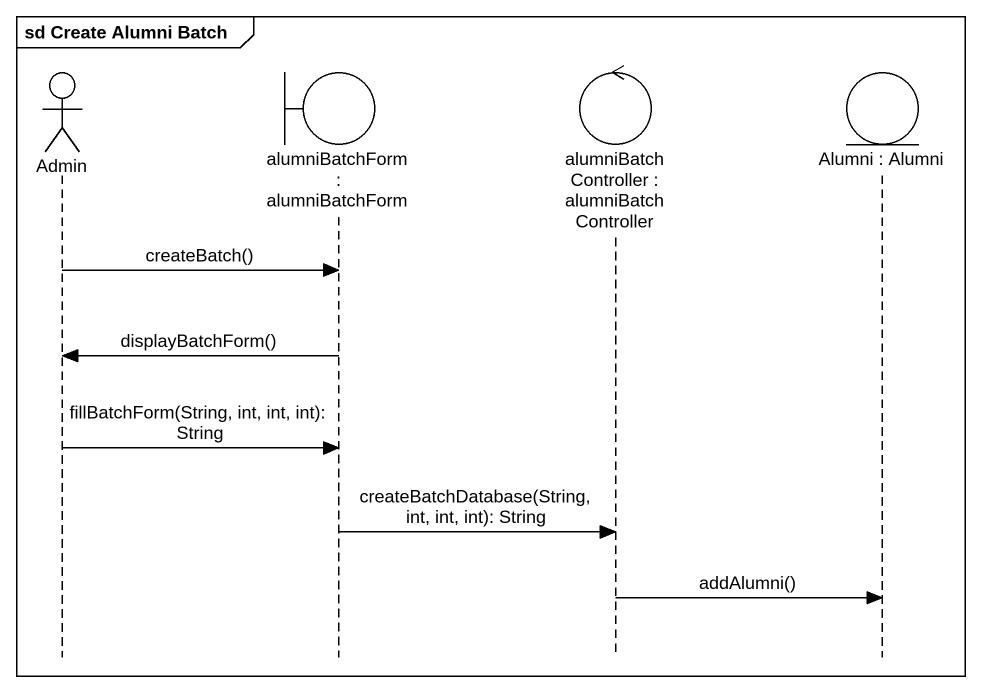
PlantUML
@startuml
mainframe sd Create Alumni Batch
hide footbox
actor Admin
boundary "alumniBatchForm : alumniBatchForm" as alumniBatchForm
control "alumniBatchController : alumniBatchController" as alumniBatchController
entity "Alumni : Alumni" as Alumni

Admin -> alumniBatchForm : createBatch()
alumniBatchForm -> Admin : displayBatchForm()
Admin -> alumniBatchForm : fillBatchForm(String, int, int, int): String
alumniBatchForm -> alumniBatchController : createBatchDatabase(String, int, int, int): String
alumniBatchController -> Alumni : addAlumni()
@enduml
